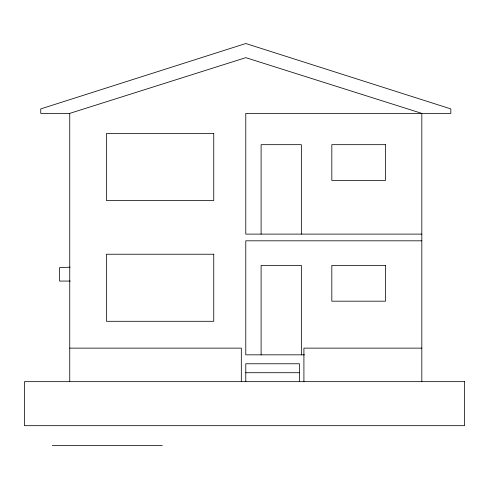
<?xml version="1.0" encoding="UTF-8"?>
<svg xmlns="http://www.w3.org/2000/svg" width="489" height="489" viewBox="0 0 489 489"><rect width="100%" height="100%" fill="white"/><g stroke="black" fill="none" stroke-linecap="round" stroke-linejoin="round"><path stroke-width="0.73" d="M421.824 234.109L245.784 234.109L245.784 113.381L450.827 113.381L450.827 108.906L245.784 43.521L40.74 108.906L40.74 113.381L69.744 113.381L245.784 57.659L421.824 113.381L421.824 381.664M70.202 267.159L59.554 267.642L59.554 281.059L70.233 281.059M421.824 240.814L245.784 240.814L245.784 354.837L304.519 354.837M69.744 348.131L241.315 348.131L241.315 381.664M421.824 348.131L303.913 348.131L303.913 381.664M245.784 372.722L299.439 372.722M52.274 445.479L162.299 445.479M301.352 234.109L301.352 144.677L261.108 144.677L261.108 234.109M301.352 354.837L301.352 265.405L261.108 265.405L261.108 354.837M299.439 381.664L299.439 363.779L245.784 363.779L245.784 381.664M69.744 113.381L69.744 381.664M213.748 133.503L106.437 133.503L106.437 200.569L213.748 200.569L213.748 133.503M385.479 144.677L331.823 144.677L331.823 180.453L385.479 180.453L385.479 144.677M213.748 254.231L106.437 254.231L106.437 321.297L213.748 321.297L213.748 254.231M385.479 265.405L331.823 265.405L331.823 301.181L385.479 301.181L385.479 265.405M464.55 381.664L24.45 381.664L24.45 425.674L464.55 425.674L464.55 381.664"/></g></svg>
